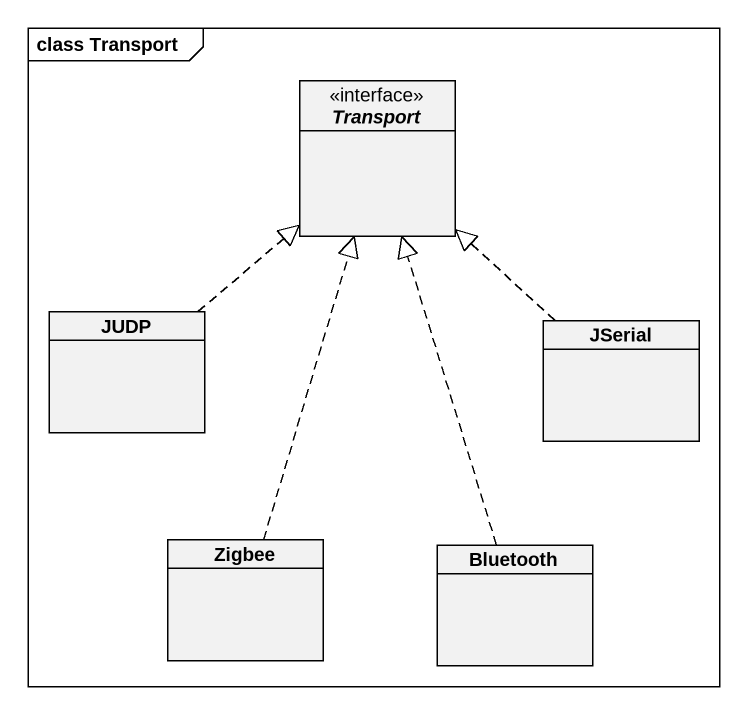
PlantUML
@startuml
mainframe class Transport
hide circle
hide empty members
interface Transport <<interface>>
class JUDP
class JSerial
class Zigbee
class Bluetooth
JUDP .up.|> Transport
JSerial .up.|> Transport
Zigbee .up.|> Transport
Bluetooth .up.|> Transport
@enduml
